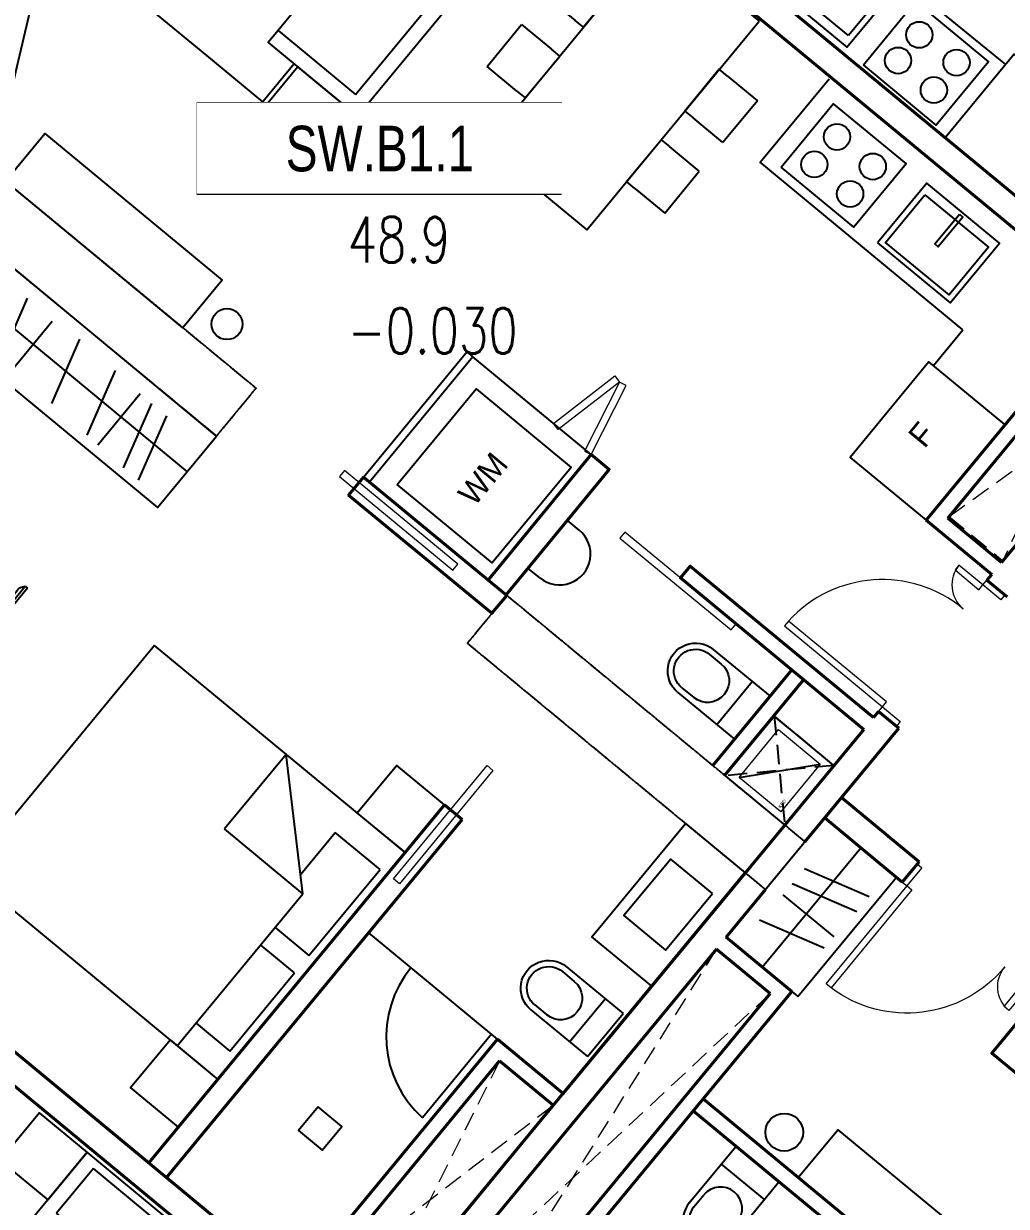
# Model space of a CAD drawing. Header units: millimetres. Extents: x -361702973 to 361248309, y -278557090 to 278849308.
# Drawn here: x 64330 to 70681, y 76358 to 83999 of the extents above; entities that cross this region are included whole.
import ezdxf
from ezdxf.enums import TextEntityAlignment as Align
from ezdxf.xclip import XClip

# ---------------------------------------------------------------- set-up
doc = ezdxf.new("R2010")
doc.units = ezdxf.units.MM
doc.header["$MEASUREMENT"] = 0
doc.header["$XCLIPFRAME"] = 0
doc.set_wipeout_variables(frame=1)
doc.linetypes.add('HIDDEN', pattern=[0.375, 0.25, -0.125])
for name, color, linetype in [('A-_ANOT----_H-_N', 8, 'Continuous'), ('A-_FURN----_E-_N', 251, 'Continuous'), ('A-ANNO-ROOM', 50, 'Continuous'), ('A-DRAIN', 251, 'Continuous'), ('A-FLOR-STRS', 1, 'Continuous'), ('A-FURNITURE', 251, 'Continuous'), ('A-GLAZ', 135, 'Continuous'), ('A-UNIT', 1, 'Continuous'), ('IFF-FURN', 51, 'Continuous'), ('MEP-M-DUCT-15', 6, 'Continuous'), ('MEP-M-DUCT-25', 7, 'Continuous'), ('SPE-MEP-General', 170, 'Continuous'), ('trục hút mùi', 21, 'Continuous'), ('TYPICAL 1 BEDROOM$0$A-_DOOR----_E-', 32, 'Continuous'), ('Xref_NT1+NT2_MBDV Cot vach_220729$0$ccu12-Thay', 7, 'Continuous')]:
    doc.layers.add(name, color=color, linetype=linetype)
doc.layers.add('A-COLUMN-OPTION 2', color=7, linetype='Continuous', true_color=0x2644ed)
for name, color, linetype, lineweight in [('KT-Chuviet', 255, 'Continuous', 15), ('KT-lomo nuoc', 3, 'HIDDEN', 5), ('KT-Net cat', 1, 'Continuous', 40), ('KT-Net cua', 87, 'Continuous', 9), ('KT-Net thay', 7, 'Continuous', 15), ('KT-Net truc', 18, 'Continuous', 15), ('SPE-MEP-HVAC', 140, 'Continuous', 0), ('SPE-MEP-M-WALL OPENING', 81, 'Continuous', 0)]:
    doc.layers.add(name, color=color, linetype=linetype, lineweight=lineweight)
doc.styles.add('220126_HDN_HBA typical plan$0$210902_YS plan 330pm ver13$0$01 Level 1$0$CENTURY GOTHIC', font='GOTHIC.TTF')
doc.styles.add('220126_HDN_HBA typical plan$0$211210_HDN_HBA_TYPICAL PLAN CORE OPT 1$0$HBA-Text', font='GOTHIC.TTF')
doc.styles.add('font unicode ccu', font='arial.ttf')
doc.styles.add('ROMANS', font='ROMANS.SHX')
doc.styles.get("Standard").update_dxf_attribs({"font": 'arial.ttf'})

# ---------------------------------------------------------------- blocks, each defined once
blk = doc.blocks.new('A$C21AF0CCA')
at = {"layer": 'A-ANNO-ROOM', "insert": (1197.56892258345, 814.6835720778872), "char_height": 600, "attachment_point": 2, "rotation": 0.10542954816276216, "style": '220126_HDN_HBA typical plan$0$211210_HDN_HBA_TYPICAL PLAN CORE OPT 1$0$HBA-Text'}
blk.add_mtext_dynamic_manual_height_columns('A2a+', width=722857412.8743668, gutter_width=9765.624999999996, heights=[0], dxfattribs=at)
blk = doc.blocks.new('*U28')
at = {"color": 0}
for points in [[(-1100, -150), (-1100, 0), (-1060, 0), (-1060, -150)], [(-40, -150), (-40, 0), (0, 0), (0, -150)], [(-1020, -150), (-1060, -150), (-1060, -350.9565185792744), (-1020, -350.9565185792744)], [(-40, -150), (-80, -150), (-80, -970), (-40, -970)]]:
    blk.add_lwpolyline(points, close=True, dxfattribs=at)
for centre, radius, start, end in [((-1060.538708044109, -150.4191404617477), 200.5381016879552, 270.1539145637665, 0.05069369801717966), ((-41.53932015914406, -152.4398411269907), 818.4643164306439, 179.8292010983319, 267.3066065333389)]:
    blk.add_arc(centre, radius, start, end, dxfattribs=at)
blk = doc.blocks.new('3423434')
at = {"layer": 'A-DRAIN'}
for p, q in [((1869962.990207528, -1791453.223359823, 0.02695818038591105), (1869962.990207536, -1789703.223358433, 0.02783203145101882)), ((1869962.990207536, -1789703.223358433, 0.02783203145101882), (1870812.990207537, -1789703.223358433, 0.02783203145101814)), ((1870812.990207534, -1791453.223359604, 0.02695818038591006), (1870812.990207537, -1789703.223358433, 0.02783203145101882)), ((1869894.007098381, -1790107.810021743, 0.02695818038591008), (1869644.007098384, -1790107.810021742, 0.02695818038591008)), ((1869644.007098384, -1790107.810021742, 0.02695818038591008), (1869644.007098383, -1790457.810021742, 0.02695818038591008)), ((1870881.973316693, -1790107.810021743, 0.02695818038591008), (1871131.97331669, -1790107.810021742, 0.02695818038591008)), ((1871131.97331669, -1790107.810021742, 0.02695818038591008), (1871131.973316691, -1790457.810021742, 0.02695818038591008)), ((1869644.007098383, -1790457.810021742, 0.02695818038591008), (1869894.007098381, -1790457.810021742, 0.02695818038591008)), ((1871131.973316691, -1790457.810021742, 0.02695818038591008), (1870881.973316693, -1790457.810021742, 0.02695818038591008)), ((1869644.007098384, -1791048.636696514, 0.02695818038591008), (1869644.007098383, -1790698.636696513, 0.02695818038591008)), ((1869644.007098383, -1790698.636696513, 0.02695818038591008), (1869894.007098381, -1790698.636696512, 0.02695818038591008)), ((1871131.97331669, -1790698.636696513, 0.02695818038591008), (1870881.973316692, -1790698.636696512, 0.02695818038591008)), ((1871131.97331669, -1791048.636696514, 0.02695818038591008), (1871131.97331669, -1790698.636696513, 0.02695818038591008)), ((1869894.007098381, -1791048.636696512, 0.02695818038591008), (1869644.007098384, -1791048.636696514, 0.02695818038591008)), ((1870881.973316693, -1791048.636696512, 0.02695818038591008), (1871131.97331669, -1791048.636696514, 0.02695818038591008))]:
    blk.add_line(p, q, dxfattribs=at)
at = {"layer": 'A-DRAIN', "elevation": 0.02695818038591006}
for points in [[(1869894.007098382, -1790107.810021743), (1869962.990207527, -1790107.810021742), (1869962.990207526, -1790457.810021742), (1869894.007098381, -1790457.810021742)], [(1870881.973316692, -1790107.810021743), (1870812.990207546, -1790107.810021742), (1870812.990207547, -1790457.810021742), (1870881.973316693, -1790457.810021742)], [(1869894.007098382, -1791048.636696512), (1869962.990207526, -1791048.636696513), (1869962.990207525, -1790698.636696513), (1869894.007098381, -1790698.636696512)], [(1870881.973316692, -1791048.636696512), (1870812.990207547, -1791048.636696513), (1870812.990207548, -1790698.636696513), (1870881.973316692, -1790698.636696512)], [(1869962.990207528, -1791453.223359823), (1870812.990207534, -1791453.223359604)], [(1869962.990207529, -1791453.223359601), (1870812.990207534, -1791453.223359604)]]:
    blk.add_lwpolyline(points, dxfattribs=at)
blk = doc.blocks.new('qweewe')
for p, q in [((-226617.649540008, -3043559.718917042, 0.0008727778800783348), (-226617.6495399146, -3043199.718917044, 0.0008727778800783348)), ((-226142.6495399146, -3043199.718917163, 0.0008727778800783348), (-226617.6495399146, -3043199.718917044, 0.0008727778800783348)), ((-226467.6495400079, -3043559.718917079, 0.0008727778800783348), (-226467.6495399145, -3043199.718917081, 0.0008727778800783348)), ((-226142.649539925, -3043239.718917165, 0.0008727778800783348), (-226242.649539925, -3043239.718917139, 0.0008727778800783348)), ((-226142.6495399976, -3043519.718917165, 0.0008727778800783348), (-226242.6495399976, -3043519.718917141, 0.0008727778800783348)), ((-226142.649540008, -3043559.718917165, 0.0008727778800783348), (-226617.649540008, -3043559.718917042, 0.0008727778800783348))]:
    blk.add_line(p, q)
for centre, radius, start, end in [((-226242.6495399613, -3043379.718917141, 0.0008727778800783348), 139.9999999999927, 89.99999998332474, 269.9999999833247), ((-226142.6495399613, -3043379.718917165, 0.0008727778800783348), 179.9999999999927, 269.9999999833247, 89.99999998332474), ((-226142.6495399613, -3043379.718917165, 0.0008727778800783348), 139.9999999999927, 269.9999999833247, 89.99999998332474)]:
    blk.add_arc(centre, radius, start, end)
blk = doc.blocks.new('BEDH-1')
for p, q in [((475, -1.054711873393899e-13), (-475, 1.054711873393899e-13)), ((-475, 1.054711873393899e-13), (-475.0000000000002, -1050)), ((-381.8394731497392, -27.72451273631296), (-381.8394731497393, -215.2726866770535)), ((-20.94842891092413, -27.72451273631304), (-381.8394731497392, -27.72451273631296)), ((-20.94842891092416, -169.6087834425271), (-20.94842891092413, -27.72451273631304)), ((379.7956140944734, -27.72451273631313), (52.11540216114371, -27.72451273631306)), ((52.11540216114371, -27.72451273631306), (52.11540216114368, -169.6087834425271)), ((379.7956140944734, -169.6087834425271), (379.7956140944734, -27.72451273631313)), ((474.9999999999998, -1050), (475, -1.054711873393899e-13)), ((-162.6479800441303, -169.608783442527), (-475.0000000000001, -498.4003835124894)), ((474.9999999999999, -169.6087834425272), (-162.6479800441303, -169.608783442527)), ((-162.6479800441303, -169.608783442527), (-162.6479800441303, -498.4003835124894)), ((-206.9290897110478, -215.2726866770535), (-381.8394731497393, -215.2726866770535)), ((-475.0000000000001, -498.4003835124894), (-162.6479800441303, -498.4003835124894)), ((-475.0000000000002, -1050), (474.9999999999998, -1050))]:
    blk.add_line(p, q)
blk = doc.blocks.new('weqwq333')
blk.add_wipeout([(789.9991194265974, -3.254973069968852e-07), (789.9999072943253, 22.459753119357448), (747.0709751061902, 22.459753119357444), (747.4999072943253, 24.95975311935699), (747.0709751061902, 27.459753119356876), (995.9999072943253, 27.45975311935689), (995.9999072943253, 37.459753119357), (930.999907294326, 37.459753119357), (930.999907294326, 57.459753119357), (1231.8664491169725, 57.459753118988104), (1249.7089296661925, 59.06439810742923), (1266.9787932754527, 63.82683536194902), (1278.4893502848695, 73.1432942404494), (1289.9999072942878, 82.4597531189515), (1289.9999072941914, 102.45975311891728), (-160.00009270580904, 102.45975311950394), (-160.00009270581904, 82.45975311947211), (-148.48953569637888, 73.14329424100924), (-136.9789786872534, 63.826835362552735), (-119.70911507775418, 59.06439810790778), (-101.86663452839275, 57.4597531194338), (198.99990729432534, 57.45975311935696), (198.99990729432534, 37.45975311935696), (133.99990729432488, 37.459753119356954), (133.99990729432488, 27.459753119356844), (382.9288394824605, 27.459753119358677), (382.9288394824605, 22.459753119357426), (339.9999072943251, 22.459753119357423), (339.9991199803412, 0.015785265669614107)]).dxf.layer = 'A-DRAIN'
at = {"layer": 'A-DRAIN'}
for p, q in [((-160.0000927059446, 102.4597531193867), (-160.0000927057117, 82.45975311938673)), ((1289.999907294055, 102.4597531189211), (-160.0000927059446, 102.4597531193867)), ((-160.0000927059446, 102.4597531193867), (-160.0000927057117, 82.45975311938673)), ((-160.0000927057117, 82.45975311938673), (1289.999907294055, 82.45975311892107)), ((-136.9789786871988, 63.8268353624735), (-160.0000927057117, 82.45975311938673)), ((1266.97879327531, 63.82683536177501), (1289.999907294055, 82.45975311892107)), ((1289.999907294055, 82.45975311892107), (1289.999907294055, 102.4597531189211)), ((1289.999907294055, 82.45975311892107), (1289.999907294055, 102.4597531189211)), ((-101.8666345283855, 57.45975311938673), (1231.866449116962, 57.45975311892107))]:
    blk.add_line(p, q, dxfattribs=at)
for points in [[(133.9999072942883, 37.4597531191539), (995.9999072942883, 37.4597531191539), (995.9999072945211, 27.45975311938673), (133.9999072945211, 27.45975311938673)], [(198.9999072942883, 57.45975311938673), (228.9999072940554, 57.45975311938673), (228.9999072942883, 37.45975311938673), (198.9999072942883, 37.4597531191539)], [(339.9999072942883, 22.4597531191539), (789.9999072942883, 22.4597531191539), (789.9991194263566, -3.254972398281097e-07), (339.9991199802607, 0.01578526548109949)], [(930.9999072942883, 57.4597531191539), (900.9999072945211, 57.4597531191539), (900.9999072942883, 37.45975311938673), (930.9999072945211, 37.4597531191539)]]:
    blk.add_lwpolyline(points, close=True, dxfattribs=at)
for centre, radius, start, end in [((-101.8666345283855, 157.4597531193867), 99.99999999999999, 249.4439547730391, 270), ((389.9999072940554, 24.9597531191539), 7.499999999999999, 160.5287793647328, 199.4712206352672), ((389.9999072940554, 24.9597531191539), 7.499999999999999, 340.5287793647328, 19.47122063526717), ((739.9999072945211, 24.9597531191539), 7.499999999999999, 160.5287793647328, 199.4712206352672), ((739.9999072945211, 24.9597531191539), 7.499999999999999, 340.5287793647328, 19.47122063526717), ((1231.866449116962, 157.4597531189211), 99.99999999999999, 270, 290.5560452225344)]:
    blk.add_arc(centre, radius, start, end, dxfattribs=at)
blk = doc.blocks.new('*U324')
at = {"layer": 'KT-lomo nuoc', "ltscale": 500}
for p, q in [((286.5388147618742, 346.9712609546762), (1503.505614586675, -1241.614069567513)), ((1790.04442934855, -894.6335115604974), (1.734723475976807e-18, -0.009297052340116354))]:
    blk.add_line(p, q, dxfattribs=at)
blk.add_lwpolyline([(286.5388147618742, 346.9712609546762), (1790.04442934855, -894.6335115604974), (1503.505614586675, -1241.614069567513), (1.734723475976807e-18, -0.009297052340116354)], close=True, dxfattribs=at)
blk = doc.blocks.new('*U325')
at = {"layer": 'KT-lomo nuoc', "ltscale": 500}
for p, q in [((286.5388147618742, 346.9712609546762), (1310.815441359839, -1082.489263930531)), ((1597.354256121714, -735.508705923516), (1.734723475976807e-18, -0.009297052340116354))]:
    blk.add_line(p, q, dxfattribs=at)
blk.add_lwpolyline([(286.5388147618742, 346.9712609546762), (1597.354256121714, -735.508705923516), (1310.815441359839, -1082.489263930531), (1.734723475976807e-18, -0.009297052340116354)], close=True, dxfattribs=at)
blk = doc.blocks.new('EEWQEQEWQE')
at = {"layer": 'A-_ANOT----_H-_N', "elevation": -1.478452713999903e-08}
blk.add_lwpolyline([(2150717.997624395, -1826763.591999734), (2150517.997624395, -1826763.591999732), (2150517.997624395, -1826963.591999733), (2150717.997624392, -1826963.591999733)], close=True, dxfattribs=at)
at = {"layer": 'A-COLUMN-OPTION 2', "linetype": 'HIDDEN', "transparency": 33554618}
blk.add_lwpolyline([(2154041.375773023, -1821398.784992293), (2153641.375773027, -1821398.784992293), (2153641.375477958, -1823498.784992292), (2154041.375477953, -1823498.784992295)], close=True, dxfattribs=at)
at = {"layer": 'A-COLUMN-OPTION 2', "linetype": 'HIDDEN', "transparency": 33554618, "elevation": 1.655659883832373e-08}
blk.add_lwpolyline([(2154041.375782397, -1825600.149225697), (2153641.3757824, -1825600.149225694), (2153641.3757824, -1828100.149225696), (2154041.375782396, -1828100.149225689)], close=True, dxfattribs=at)
at = {"layer": 'A-DRAIN'}
for p, q in [((2153341.373201196, -1821660.22217115, -0.005215814320935778), (2153341.37564096, -1823498.783034294, -0.05822234876488389)), ((2153548.629213543, -1821987.068680569, -0.1498657787379717), (2153111.735057158, -1822112.542374014, -0.1498657787379717)), ((2155914.400562955, -1822135.685388192), (2155914.400563148, -1822785.685388191)), ((2153535.650548475, -1822207.743727836, -0.1498657787379717), (2153107.41197628, -1822207.74093287, -0.1498657787379716)), ((2153559.827084166, -1822416.136734112), (2153122.932927773, -1822541.610427557)), ((2153548.629213542, -1822723.432819168, -0.1498657787379718), (2153111.735057156, -1822848.906512608, -0.1498657787379717)), ((2155914.400563148, -1822785.685388191), (2157189.400563148, -1822785.685387863)), ((2153535.650548474, -1822944.107866433, -0.1498657787379717), (2153107.411976277, -1822944.105071465, -0.1498657787379717)), ((2153535.649927223, -1823039.294495371, -0.1498657787379717), (2153098.755770831, -1823164.768188817, -0.1498657787379717)), ((2153535.649108281, -1823164.771040277, -0.1498657787379716), (2153098.754951885, -1823290.244733721, -0.1498657787379717)), ((2154265.026035154, -1825693.690635292, -0.07536081785618566), (2154264.851743985, -1825593.418900863, -0.07536081785680203)), ((2151792.573295628, -1827379.843798171, 1.660053881483132e-08), (2151792.7234661, -1826301.21823807, -0.1232705323116626)), ((2156942.005067068, -1826780.095046694, -0.02172814200431547), (2157241.365342182, -1826780.095046692, -0.08605633467851415)), ((2151792.588710846, -1827329.843757253, -0.01063420374967751), (2151093.035287879, -1827329.935462189, -0.01063420374954912))]:
    blk.add_line(p, q, dxfattribs=at)
at = {"layer": 'A-DRAIN', "extrusion": (-4.290374038464314e-11, 7.506917575683006e-07, 0.9999999999997183)}
blk.add_line((2155090.294810928, -1825442.151926782, -0.07536081785680082), (2155090.231989506, -1824449.516123737, -0.0007507287103676322), dxfattribs=at)
at = {"layer": 'A-DRAIN'}
for points in [[(2155496.515973086, -1821884.838936338), (2155496.515973088, -1820930.032208678), (2157649.895454237, -1820930.032208836), (2157649.895454239, -1821260.088936501)], [(2155814.400563088, -1822354.154675977), (2155496.515973087, -1822354.154675977), (2155496.515973086, -1821884.838936338)]]:
    blk.add_lwpolyline(points, dxfattribs=at)
for points in [[(2154041.375773023, -1821398.784992293), (2154441.375773023, -1821398.784992294), (2154441.375773023, -1822884.863526582), (2154041.375773023, -1822884.863526586)], [(2153641.375477958, -1823498.784992292), (2153641.37575843, -1821502.668993143), (2153041.372740546, -1821819.861105507), (2153041.375803956, -1823498.78107629)], [(2156564.400562955, -1822135.685388024), (2155814.400562954, -1822135.685388217), (2155814.400563179, -1822885.685388221), (2157289.400563172, -1822885.685387834), (2157289.400562954, -1822135.685387837), (2156564.400562955, -1822135.685388024)], [(2155334.400563046, -1822384.863526582), (2155334.400563175, -1822884.863526585), (2155814.400563174, -1822884.863526456), (2155814.400563046, -1822384.863526461)]]:
    blk.add_lwpolyline(points, close=True, dxfattribs=at)
for points, elevation in [([(2154143.387478699, -1824597.814567751), (2154943.387478698, -1824597.814567753), (2154943.3874787, -1825393.980247831), (2154143.387478699, -1825393.980247832)], -0.1303387026334293), ([(2157304.137040444, -1825204.429374841), (2157834.137036981, -1825204.368793436), (2157834.206762755, -1825814.368789454), (2157304.206766218, -1825814.429370857)], -0.0856174518780469), ([(2150441.37307075, -1826151.348953924), (2150041.37307075, -1826151.348953922), (2150041.37307075, -1825751.348953925), (2150441.37307075, -1825751.348953922)], -1.493546528119616e-08), ([(2152341.375782399, -1826151.350313158), (2152741.375782399, -1826151.350313158), (2152741.3757824, -1825751.350313158), (2152341.3757824, -1825751.350313159)], -1.493546528119616e-08), ([(2157323.473054062, -1825996.334719906), (2157323.542779831, -1826606.334715921), (2157823.542776564, -1826606.277563648), (2157823.473050793, -1825996.277567636)], -0.1712349363321428), ([(2157758.477509096, -1826035.284997174), (2157758.538319114, -1826567.284993699), (2157358.538321731, -1826567.33071552), (2157358.477511707, -1826035.330718992)], -0.171234936860851), ([(2157803.506199245, -1826286.279851831), (2157803.509628383, -1826316.279851639), (2157553.509630011, -1826316.308427769), (2157553.506200877, -1826286.308427971)], -0.1712349363072792), ([(2156141.997408668, -1827379.844898239), (2156941.997408665, -1827379.844898241), (2156942.006535354, -1826743.369985578), (2156142.006535355, -1826743.369985581)], 1.655659908946794e-08), ([(2152691.567477744, -1827929.844196816), (2152690.754005741, -1827429.844748261), (2153640.562302882, -1827429.844798224), (2153641.375774886, -1827929.844246775)], 1.655659881810431e-08), ([(2153402.687508947, -1827851.874827491), (2153403.162034283, -1827501.87514905), (2152928.162470936, -1827501.231150386), (2152927.687945604, -1827851.230828821)], 9.559745229531324e-07)]:
    blk.add_lwpolyline(points, close=True, dxfattribs=dict(at, elevation=elevation))
for points, elevation in [([(2157241.386526988, -1826780.095046692), (2157241.375482632, -1825080.467042564), (2157941.375482632, -1825080.467042563)], -0.08561745028368639), ([(2154665.024773211, -1825692.723383341), (2154664.850954797, -1825592.723626875)], -0.07536081785556939)]:
    blk.add_lwpolyline(points, dxfattribs=dict(at, elevation=elevation))
for centre, radius in [((2154241.375773026, -1823089.855162336), 100), ((2157454.154756665, -1825359.412228148, -2.94588480739429e-06), 85.00000000000003), ((2157684.154755166, -1825359.385938103, -2.94617029582293e-06), 85.00000000000003), ((2157454.189048033, -1825659.412226188, -2.945512473744972e-06), 85.00000000000003), ((2157684.18904653, -1825659.385936144, -2.945797962173619e-06), 85.00000000000003)]:
    blk.add_circle(centre, radius, dxfattribs=at)
for centre, radius, start, end in [((2154465.025075345, -1825693.071020503, -0.07536081785618562), 200, 180.0219103936176, 0.09959071826763516), ((2151792.591988118, -1827354.843757036, -0.01063420368761836), 700.0000000000008, 90.00751094027243, 177.9607978027903)]:
    blk.add_arc(centre, radius, start, end, dxfattribs=at)
at = {"layer": 'A-FURNITURE', "extrusion": (-4.290374038527842e-11, 7.506917575683004e-07, 0.9999999999997182)}
blk.add_line((2154041.375783683, -1827326.423576429, -6.973141551509953), (2154842.989443049, -1827326.423581665, 3.593608077778754e-08), dxfattribs=at)
at = {"layer": 'KT-Net cat'}
for p, q in [((2157956.125768435, -1819457.601133068, 1.52785698232679e-08), (2157956.116777371, -1827379.845357071, 1.527856931312368e-08)), ((2149741.375709262, -1826150.932641408, 1.66005387340447e-08), (2149741.375722187, -1823719.172862775, 1.660053889063738e-08)), ((2149741.375708465, -1826150.932641408, -1.493546528119616e-08), (2152741.375782399, -1826151.350313158, -1.493546528119615e-08)), ((2152741.375782399, -1826151.350313158, -1.493546528119615e-08), (2152741.3757824, -1826301.35031316, -1.493546528119617e-08)), ((2149741.375699806, -1827929.843279376, 1.660053861949197e-08), (2149741.375708465, -1826300.932641407, 1.660053872438853e-08)), ((2152741.3757824, -1826301.35031316, -1.493546528119617e-08), (2149741.375708465, -1826300.932641407, -1.493546528119616e-08)), ((2149741.375838914, -1827379.843279377, 1.660053865491149e-08), (2151792.573295628, -1827379.843798171, 1.660053881483132e-08)), ((2151792.573295628, -1827379.843798171, 1.660053881483132e-08), (2151792.573156518, -1827929.84953869, 1.660053877941855e-08)), ((2154041.375782397, -1827326.423576429, -6.973141562701244), (2154842.989443044, -1827326.423581665, 3.593607914148929e-08)), ((2156141.997408668, -1827379.844898239, 1.660053915393588e-08), (2156141.99726956, -1827929.844898239, 1.660053911851634e-08)), ((2156141.997408668, -1827379.844898239, 1.660053915393588e-08), (2157956.116777371, -1827379.845357071, 1.660053929537682e-08)), ((2154041.375781743, -1827426.423576429, -6.973141562701244), (2154842.98944239, -1827426.423581665, 3.593607913504989e-08)), ((2149741.375813622, -1827479.843279377, 1.660053864847404e-08), (2151692.573270334, -1827479.843772878, 1.660053880059439e-08)), ((2151692.573270334, -1827479.843772878, 1.660053880059439e-08), (2151692.573156519, -1827929.849513398, 1.660053877161909e-08)), ((2156241.997383375, -1827479.844923531, 1.660053915529113e-08), (2156241.99726956, -1827929.844923531, 1.660053912631582e-08)), ((2156241.997383375, -1827479.844923531, 1.660053915529113e-08), (2157956.116663879, -1827479.84535707, 1.660053928893259e-08)), ((2149741.375699806, -1827929.843279376, 1.660053861949197e-08), (2151692.57315652, -1827929.843772879, 1.660053877161908e-08)), ((2151792.57315652, -1827929.843798171, 1.660053877941855e-08), (2154842.989443042, -1827929.844569691, 1.660053901724509e-08)), ((2154942.98929198, -1827929.844594983, 1.660053902503779e-08), (2154992.989290969, -1827929.844607629, 1.660053902893413e-08)), ((2154992.989290969, -1827929.844607629, 1.660053902893413e-08), (2154992.97847887, -1828099.950830386, 1.25499959151908e-08)), ((2156092.98929097, -1827929.844885844, 1.66005391147013e-08), (2156092.978474443, -1828100.020747343, 7.86779265553956e-09)), ((2156092.98929097, -1827929.844885844, 1.66005391147013e-08), (2156141.99726956, -1827929.844898239, 1.660053911851634e-08)), ((2156241.99726956, -1827929.844923531, 1.660053912631582e-08), (2157956.116153168, -1827929.84535707, 1.666628604497413e-08)), ((2154992.97847887, -1828099.950830386, 1.25499959151908e-08), (2154041.375768254, -1828099.890345688, 1.660053894379717e-08))]:
    blk.add_line(p, q, dxfattribs=at)
at = {"layer": 'KT-Net cat', "elevation": 1.655659899930866e-08}
blk.add_lwpolyline([(2154040.048755604, -1824399.467109241), (2153890.048755523, -1824399.464251628), (2153891.375782317, -1825600.146368078), (2154041.375782397, -1825600.149225697)], close=True, dxfattribs=at)
at = {"layer": 'KT-Net cat', "extrusion": (0, 0, -1)}
for points, elevation in [([(-2154038.788087633, -1825593.979945699), (-2155090.642447944, -1825592.151624652), (-2155090.294810928, -1825442.151926782), (-2154038.440450621, -1825443.980247832)], 0.0753608178568019), ([(-2154842.989443042, -1827929.844569691), (-2154842.989443044, -1826393.69521466), (-2154942.98929198, -1826393.521396154), (-2154942.98929198, -1827929.844594983)], -3.593607914148929e-08)]:
    blk.add_lwpolyline(points, dxfattribs=dict(at, elevation=elevation))
at = {"layer": 'KT-Net cua'}
for points, elevation in [([(2153945.596036163, -1825228.566544292), (2153995.596036164, -1825228.566544291), (2153995.596036162, -1824278.566544285), (2153945.596036162, -1824278.566544286)], -0.01005441728177935), ([(2154793.755986623, -1826860.034578567), (2154843.755911087, -1826859.947669313), (2154842.222975, -1825927.442760004), (2154792.223050532, -1825927.529669263)], 3.593607914148251e-08), ([(2152162.94271604, -1826251.350313158), (2152162.942716037, -1826201.350313156), (2153112.942716045, -1826201.350313155), (2153112.942716043, -1826251.350313158)], -1.493546528119616e-08)]:
    blk.add_lwpolyline(points, close=True, dxfattribs=dict(at, elevation=elevation))
at = {"layer": 'KT-Net cua', "extrusion": (-4.290374038464314e-11, 7.506917575683006e-07, 0.9999999999997183), "elevation": -1.445797656660423}
for points in [[(2155578.726893389, -1825234.809406392), (2155567.82905446, -1825283.607327524), (2155079.378852746, -1825173.915235326), (2155090.276691682, -1825125.117314195)], [(2155578.73247114, -1825332.404002666), (2155567.82905446, -1825283.607327524), (2155079.391394247, -1825393.355251075), (2155090.294810929, -1825442.151926217)]]:
    blk.add_lwpolyline(points, close=True, dxfattribs=at)
at = {"layer": 'TYPICAL 1 BEDROOM$0$A-_DOOR----_E-', "extrusion": (7.506488538279158e-07, 7.50734661307781e-07, 0.9999999999994365), "elevation": 0.247287794267994}
blk.add_lwpolyline([(2154040.048755002, -1824449.467109943), (2154040.048755002, -1824399.467109935), (2155090.235221372, -1824399.516124584), (2155090.235221369, -1824449.516124586)], close=True, dxfattribs=at)
at = {"layer": 'A-FURNITURE', "rotation": 270}
blk.add_blockref('3423434', (3947644.593425609, 46318.12554005254, -0.02783203157513679), dxfattribs=at)
at = {"layer": 'A-FURNITURE', "xscale": 2.000000000000008, "yscale": 2.000000000000008, "zscale": 2.000000000000008, "rotation": 180.0003884753696}
blk.add_blockref('BEDH-1', (2151391.375782894, -1826151.356754324, -1.493546528119616e-08), dxfattribs=at)
at = {"layer": 'A-FURNITURE'}
for p, xscale, rotation in [((5197424.039126123, -1595419.348312099, -0.001303066083647497), -0.9999999999999997, 270.0995909827211), ((5195639.989064785, -1601334.303281378, 0.04385997043025282), -1.000000000000001, 269.9990237989078)]:
    blk.add_blockref('qweewe', p, dxfattribs=dict(at, xscale=xscale, rotation=rotation))
at = {"layer": 'IFF-FURN', "xscale": -0.9449999999999971, "yscale": 0.9449999999999971, "zscale": 0.9450000000000002, "rotation": 180.0127322068854}
blk.add_blockref('weqwq333', (2150886.123640595, -1823085.7317175), dxfattribs=at)
at = {"layer": 'KT-lomo nuoc', "linetype": 'HIDDEN', "xscale": -0.9999999999999999, "rotation": 320.4521013224544}
for name, p in [('*U324', (2151691.287697719, -1827929.525678411)), ('*U325', (2157956.116153168, -1827929.84535707, 1.666628604497413e-08))]:
    blk.add_blockref(name, p, dxfattribs=at)
at = {"layer": 'KT-Net cua', "rotation": 179.9999999999998}
blk.add_blockref('*U28', (2154992.989283457, -1828079.844607628, 1.660057004100585e-08), dxfattribs=at)
at = {"layer": 'A-DRAIN', "char_height": 150, "width": 310.8634934604634, "attachment_point": 6, "style": '220126_HDN_HBA typical plan$0$210902_YS plan 330pm ver13$0$01 Level 1$0$CENTURY GOTHIC'}
for s, insert in [('WM', (2154702.276928264, -1825001.726677799, -0.08883306734944026)), ('F', (2156610.474849083, -1827005.240449664, 0.1269280912020526))]:
    blk.add_mtext(s, dxfattribs=dict(at, insert=insert))
at = {"layer": 'A-GLAZ'}
for points in [[(2159434.622807984, -1818632.002951168, 0.04860177569147663), (2148632.312389636, -1824181.571741635, 0.0197340581836369), (2148391.745191189, -1824343.434509244, 0.001147347781733082)], [(2159434.622807987, -1818739.588816064, 0.04844284070302934), (2148686.41909974, -1824265.669684074, 0.001413901070745157), (2148396.962371795, -1824452.649634288, 0.001413901070745157)], [(2159434.622807985, -1818847.20183405, 0.0482833586568375), (2148740.525809843, -1824349.767626508, 0.001681507526540475), (2148396.962371795, -1824571.959113656, 0.001681507526540475)]]:
    blk.add_lwpolyline(points, format="xyb", dxfattribs=at)
at = {"layer": 'Defpoints', "linetype": 'HIDDEN', "ltscale": 1000}
blk.add_lwpolyline([(2159434.622807987, -1817987.049643955, 0.04912338174699269), (2148396.962371794, -1823619.642674755, 0.04912338174699269)], format="xyb", dxfattribs=at)
blk = doc.blocks.new('queen')
at = {"layer": 'A-_FURN----_E-_N', "color": 8, "ltscale": 5}
for p, q in [((103708.7220491096, -43779.56716111233, 0.08430394160656397), (103708.7349314408, -42179.5671611561, 0.08430394160656397)), ((103708.7349314408, -42179.5671611561, 0.08430394160656397), (105708.7349313924, -42179.58139952202, 0.08430394160656397)), ((105369.5173645152, -42179.57909956784, 0.08430394160656397), (105369.5087177863, -43154.87505962676, 0.08430394160656397)), ((105708.7349313924, -42179.58139952202, 0.08430394160656397), (105708.7220490614, -43779.58139947825, 0.08430394160656397)), ((105653.2742868792, -42278.08792949957, 0.08430394160656397), (105369.5164911309, -42278.09128250298, 0.08430394160656397)), ((105653.2791806876, -42916.0818454111, 0.08430394160656397), (105653.2742868792, -42278.08792949957, 0.08430394160656397)), ((105369.5106392817, -42916.08376941108, 0.08430394160656397), (105653.2791806876, -42916.0818454111, 0.08430394160656397)), ((105369.5106392817, -43043.07902958919, 0.08430394160656397), (105653.2791806876, -43043.08095358917, 0.08430394160656397)), ((105653.2791806876, -43043.08095358917, 0.08430394160656397), (105653.2742868792, -43681.07486950071, 0.08430394160656397)), ((104711.9212820593, -43779.57464099536, 0.08430394160656397), (104711.9255176615, -43154.87060109805, 0.08430394160656397)), ((105369.5087177863, -43154.87505962676, 0.08430394160656397), (104711.9212820593, -43779.57464099536, 0.08430394160656397)), ((105369.5087177863, -43154.87505962676, 0.08430394160656397), (104711.9255176615, -43154.87060109805, 0.08430394160656397)), ((105278.1783354485, -43241.63774472778, 0.08430394160656397), (105278.1779390064, -43681.07232628227, 0.08430394160656397)), ((105653.2742868792, -43681.07486950071, 0.08430394160656397), (105278.1779390064, -43681.07232628227, 0.08430394160656397)), ((105708.7220490614, -43779.58139947825, 0.08430394160656397), (103708.7220491096, -43779.56716111233, 0.08430394160656397))]:
    blk.add_line(p, q, dxfattribs=at)
at = {"layer": 'A-_FURN----_E-_N', "color": 8, "ltscale": 5, "elevation": 0.08430394160656397}
for points in [[(105308.7349313924, -41779.58139952202), (105708.7349313924, -41779.58139952202), (105708.7349313924, -42179.58139952202), (105308.7349313924, -42179.58139952202)], [(105308.7349313924, -43779.58004353079), (105708.7349313924, -43779.58004353079), (105708.7349313924, -44179.58004353079), (105308.7349313924, -44179.58004353079)]]:
    blk.add_lwpolyline(points, close=True, dxfattribs=at)
blk = doc.blocks.new('*U323')
at = {"layer": 'KT-lomo nuoc', "ltscale": 500}
for p, q in [((286.5388147618742, 346.9712609546762), (2675.497590514281, -2209.452710503507)), ((2962.036405276156, -1862.472152496492), (1.734723475976807e-18, -0.009297052340116354))]:
    blk.add_line(p, q, dxfattribs=at)
blk.add_lwpolyline([(286.5388147618742, 346.9712609546762), (2962.036405276156, -1862.472152496492), (2675.497590514281, -2209.452710503507), (1.734723475976807e-18, -0.009297052340116354)], close=True, dxfattribs=at)
blk = doc.blocks.new('Condo-2BR corner 2')
at = {"layer": 'A-COLUMN-OPTION 2', "linetype": 'HIDDEN', "transparency": 33554618, "elevation": 1.655654818526215e-08}
blk.add_lwpolyline([(-4201.36423340076, -9.378487447975203e-06), (-4201.364233398839, 399.9999906215126), (-6701.364233398897, 399.9999906233752), (-6701.364233397035, -9.376522939419374e-06)], close=True, dxfattribs=at)
at = {"layer": 'A-COLUMN-OPTION 2', "linetype": 'HIDDEN', "transparency": 33554618}
blk.add_lwpolyline([(-2.91038304567337e-11, -2.546585164964199e-11), (-1.891748979687691e-09, 399.999999994372), (-2100.00000000195, 400.0002950634043), (-2100.000000000087, 0.0002950690868601669)], close=True, dxfattribs=at)
at = {"layer": 'A-DRAIN'}
for p, q in [((-7003.137621435191, 800.0769865405782, -0.02939108260033813), (-7003.078162560327, -199.9518695828265, -0.05822236425611468)), ((-6795.869661565957, 575.4103919192457, -0.1498657937756705), (-7232.756523406337, 449.9113019573888, -0.1498657931018126)), ((-6808.835498735396, 354.7345905751026, -0.1498657939899868), (-7237.074070373637, 354.712491964925, -0.1498657931966317)), ((-6808.830586772499, 259.5479617603014, -0.1498657940928006), (-7245.717448620155, 134.0488718021406, -0.1498657934189428)), ((-6808.824111742986, 134.0714170225074, -0.1498657942283318), (-7245.710973594425, 8.57232705691058, -0.1498657935544739))]:
    blk.add_line(p, q, dxfattribs=at)
at = {"layer": 'A-DRAIN', "elevation": -1.154599566703729e-05}
blk.add_lwpolyline([(-7302.915409525362, 800.0590134235936), (-7302.877267232485, -200.0208364614773), (-6701.350372429442, -199.9848756879328), (-6701.388232864236, 799.9612255593129)], close=True, dxfattribs=at)
at = {"layer": 'A-FURNITURE', "ltscale": 5, "elevation": -1.153886529123538e-05}
blk.add_lwpolyline([(-8048.447211802093, 1700.3523708842), (-8048.423192836461, 1299.734467111444), (-9156.538779951661, 1299.746226999876), (-9156.562798913656, 1700.364130770733)], close=True, dxfattribs=at)
at = {"layer": 'A-FURNITURE', "ltscale": 5}
blk.add_circle((-7792.637511702458, 1532.145579712433, -1.044842047490067e-09), 121.6887198863556, dxfattribs=at)
at = {"layer": 'KT-Net cat'}
for p, q in [((-2425.92285372896, 4470.000050905928, -1.493545087372138e-08), (-6701.350333635899, 4470.000074177853, -1.493545114784835e-08)), ((-7251.34239452632, 800.1723043622151, -3.689774948103485e-09), (-7249.954619713681, 4412.528588895762)), ((-7151.304020731739, 900.1339158365045), (-7149.970914565929, 4369.999769383667)), ((-6701.302722577791, 899.9612001050518), (-6699.970881421905, 4369.999766991921)), ((-6529.997750006238, 4300.000073207604), (-6531.494552537595, 400.1770337362796)), ((-6529.997750006238, 4300.000073207604), (-2320.387870481325, 4300.000050833409, -1.493545085248457e-08)), ((-7250.934980600228, 1800.38771352125, -1.425334645432642e-08), (-9056.56878913645, 1800.279457119923, -3.311087751919591e-07)), ((-7250.995550085761, 1700.387709711915, -1.425326267021152e-08), (-9156.577640011994, 1700.273460935776, -1.188808870948902e-08)), ((-6701.302722577791, 899.9612001050518), (-7151.304020731739, 900.1339158365045)), ((-6701.388232864236, 799.9612255593129, 1.660212475643478e-08), (-7251.34239452632, 800.1723043621787, -3.689774948103485e-09)), ((-6701.364253271575, 399.999990623397, 1.660048825952078e-08), (-6701.388232864178, 799.9612255593711, 1.660030829012555e-08)), ((-6701.350372429792, -200.0083369078529), (-7351.368694632518, -199.9965254801391)), ((-7351.368694632518, -199.9965254801391), (-7351.358502292278, -369.9969515186058))]:
    blk.add_line(p, q, dxfattribs=at)
for points, elevation in [([(-8501.364204146172, -199.9756290093319), (-8501.373716370523, 285.1521434799834), (-17401.34717227634, 284.9999906503108), (-17401.34897449086, 114.9999905889672), (-8671.371177292109, 115.3875224804324), (-8671.36460769907, -369.9738304328312), (-8451.358503447525, -369.9776840362501)], 1.655654810141796e-08), ([(-7351.358502292278, -369.9969515186058), (-6701.121550537966, -370.0083508946154), (-6701.121547506162, -200.0083508109201)], 1.655654820087141e-08)]:
    blk.add_lwpolyline(points, dxfattribs=dict(at, elevation=elevation))
at = {"layer": 'A-FURNITURE', "xscale": -1.000000000000002, "rotation": 90}
blk.add_blockref('queen', (-48180.93353182457, 110208.7378531824, -0.08430395654201485), dxfattribs=at)
at = {"layer": 'A-FURNITURE', "ltscale": 5, "rotation": 90.00678390549322}
blk.add_blockref('qweewe', (-3051196.498987625, 228057.6681737603, -0.0008727776392436135), dxfattribs=at)
at = {"layer": 'KT-lomo nuoc', "linetype": 'HIDDEN', "xscale": -0.9999999999999997, "rotation": 230.4522618949226}
blk.add_blockref('*U323', (-7151.304020731739, 900.1339158365045), dxfattribs=at)
at = {"layer": 'KT-Net cua', "xscale": -0.9999999999999992, "rotation": 179.9999999999998}
blk.add_blockref('*U28', (-7351.364199428557, -349.9730863234545), dxfattribs=at)
blk = doc.blocks.new('Studio 3')
at = {"layer": 'KT-Net cat'}
blk.add_line((604.6428063772619, 732.5903344614198, -4.846186285932888e-09), (63.46835445234319, 77.28657456714427, -4.846186352197969e-09), dxfattribs=at)
blk = doc.blocks.new('*U99')
at = {"color": 0}
blk.add_lwpolyline([(-2.91038304567337e-11, 0), (399.9999999999709, -9.701276818911232e-12), (399.9999999999709, 349.9999999999903), (-2.91038304567337e-11, 350)], close=True, dxfattribs=at)
at = {"layer": 'MEP-M-DUCT-15'}
for points in [[(50, 50), (50, 299.9999999999709), (149.9999999999709, 200), (50, 50)], [(349.9999999999709, 299.9999999999612), (50, 299.9999999999709), (149.9999999999709, 200), (349.9999999999709, 299.9999999999612)]]:
    blk.add_solid(points, dxfattribs=at)
at = {"layer": 'MEP-M-DUCT-25'}
blk.add_line((-2.91038304567337e-11, -2.91038304567337e-11), (399.9999999999709, 349.9999999999612), dxfattribs=at)
blk = doc.blocks.new('A$C3AE13516')
at = {"layer": 'SPE-MEP-General'}
blk.add_lwpolyline([(1.164153218269348e-10, -499.9999999996919), (500.0000000001164, -499.9999999999097), (499.9999999998836, -2.551132638473064e-10), (0, 6.45741238258779e-11)], close=True, dxfattribs=at)
at = {"layer": 'SPE-MEP-M-WALL OPENING', "color": 1, "extrusion": (-1.429368098491632e-21, 0, -1), "zscale": -1, "rotation": 180.0104958576382}
blk.add_blockref('*U99', (-49.99989876055042, -76.76334756255255), dxfattribs=at)
at = {"layer": 'SPE-MEP-M-WALL OPENING', "color": 1, "insert": (64.64127082942287, -410.7896422147874, 1.163083540589582e-07), "char_height": 21.77335910446063, "attachment_point": 7, "rotation": 359.9790082847188}
blk.add_mtext_dynamic_manual_height_columns('KED', width=18.10155403055251, gutter_width=108866.7955223031, heights=[0], dxfattribs=at)
blk = doc.blocks.new('shaft-1')
at = {"layer": 'SPE-MEP-HVAC', "color": 1, "extrusion": (4.665174019558169e-07, -7.507528270163426e-07, 0.9999999999996095), "rotation": 359.9925874577095}
blk.add_blockref('A$C3AE13516', (-130002.0999778915, 15978.35744995989, -0.06064923394400751), dxfattribs=at)
blk = doc.blocks.new('Studio -H3')
at = {"layer": 'A-FURNITURE'}
blk.add_line((2357.780784238916, -6635.784708334308), (3797.190894028347, -7808.399265247164, -0.1166591747125194), dxfattribs=at)
at = {"layer": 'A-FURNITURE', "ltscale": 5}
for points, elevation in [([(3089.823057312693, -7310.195468064048), (2619.481689458888, -6921.764009907609), (2301.095248347323, -7307.289721263107), (2771.436616204854, -7695.721179421875)], -0.07512337855446069), ([(2782.755848059605, -7620.768694536644), (2372.556491177704, -7282.005521193612), (2627.265644068073, -6973.58495210926), (3037.465000949975, -7312.348125452176)], -0.07512337855446069), ([(2878.26808732393, -7811.000286861905), (3215.757714901294, -7402.343032823876), (3686.0990827551, -7790.774490980315), (3348.609455177735, -8199.431745018344)], -0.07512337855446066)]:
    blk.add_lwpolyline(points, close=True, dxfattribs=dict(at, elevation=elevation))
at = {"layer": 'A-FURNITURE', "elevation": -4.890125866177075e-09}
blk.add_lwpolyline([(3946.06999992457, -8727.397079525806), (4391.811017480388, -8187.661083628132), (3852.075021582365, -7741.920066071616), (3406.334004028409, -8281.656061971618)], close=True, dxfattribs=at)
at = {"layer": 'A-FURNITURE', "ltscale": 5}
for centre in [(3239.754753088753, -7616.700542976381, -0.07535156555729507), (3102.691725552082, -7782.656565081328, -0.000228187002834375), (3480.464915273711, -7796.346602522535, -0.000228187002834375), (3334.007152363658, -7973.688429747242, -0.000228187002834375)]:
    blk.add_circle(centre, 84.99999999999996, dxfattribs=at)
at = {"layer": 'KT-Net cat'}
blk.add_line((4970.485922314168, -9573.892321721418, -4.846185891398493e-09), (-1620.836646994052, -4126.012826899474, -4.84618534051537e-09), dxfattribs=at)
blk = doc.blocks.new('TAG CAO DO SAN')
at = {"layer": 'KT-Net thay', "flags": 128}
blk.add_lwpolyline([(1526701.778855525, -266095.2298759429), (1526701.778855525, -266566.6584041911), (1527644.63591202, -266566.6584041911), (1527644.63591202, -266095.2298759429)], close=True, dxfattribs=at)
blk.add_wipeout([(1526701.778855525, -266095.2298759429), (1527644.6359120198, -266095.2298759429), (1527644.6359120198, -266566.65840419114), (1526701.778855525, -266566.65840419114)]).dxf.layer = 'KT-Net thay'
for points in [[(1526701.778855525, -266330.9441400666), (1527644.63591202, -266330.9441400666)], [(1526701.778855525, -266566.6584041911), (1527644.63591202, -266566.6584041911)]]:
    blk.add_lwpolyline(points, dxfattribs=at)
at = {"layer": 'KT-Chuviet', "color": 31, "style": 'ROMANS', "width": 0.75}
blk.add_text('DTTT:', height=117.8571320618522, dxfattribs=at).set_placement((1526748.92170835, -266507.8139601254))
at = {"layer": 'KT-Chuviet', "color": 31, "style": 'font unicode ccu', "width": 0.75}
blk.add_attdef('TÊNPHÒNG', text='', height=117.85713, dxfattribs=at).set_placement((1527175.308820772, -266213.4467624734), align=Align.MIDDLE_CENTER)
at = {"layer": 'KT-Chuviet', "color": 31, "ltscale": 15, "style": 'ROMANS', "width": 0.75, "flags": 8}
blk.add_attdef('CAO-DO', (1527091.943339912, -266507.7298381611), '', height=117.8571320618522, dxfattribs=at)
blk = doc.blocks.new('*U316')
at = {"linetype": 'HIDDEN', "ltscale": 500}
for p, q in [((457.5770547549502, 201.5520750619685), (201.5520750619685, -457.5770547549503)), ((659.1291298169194, -256.0249796929818), (0, 0))]:
    blk.add_line(p, q, dxfattribs=at)
blk.add_lwpolyline([(457.5770547549502, 201.5520750619685), (659.1291298169194, -256.0249796929818), (201.5520750619685, -457.5770547549503), (0, 0)], close=True, dxfattribs=at)
blk = doc.blocks.new('A$Cc3a6237a')
at = {"layer": 'trục hút mùi', "linetype": 'HIDDEN', "ltscale": 1000, "xscale": -1, "rotation": 254.2212213649985}
blk.add_blockref('*U316', (-53021.27612995186, -32212.67791313487, -9.379901319533636e-08), dxfattribs=at)

msp = doc.modelspace()

# ---------------------------------------------------------------- block references
at = {"layer": 'A-ANNO-ROOM'}
for p in [(-193366.6029767873, 192837.9996409905, 5.460855537377236e-05), (-194725.1126339572, 187914.7636662904, 5.460855537377236e-05), (-204628.500881133, 156603.4286092457, 5.461079910308954e-05), (-263479.6090599558, 50485.12915140932, 5.460850030168077e-05), (-269121.1781233152, 49296.5544193383, 5.460850030168077e-05), (-249390.2929153891, 45734.43883928895, 5.460850030168077e-05), (-231828.0778406897, 44407.82273046864, 5.460832008522107e-05), (-260545.3674363113, 42210.52099001262, 5.460850030168077e-05), (-266005.9544405445, 40714.37009385967, 5.460850030168077e-05), (-231175.8712175231, 40645.45605562796, 5.460850030168077e-05), (-228303.7210763374, 35687.765146195, 5.460832008522128e-05)]:
    msp.add_blockref('A$C21AF0CCA', p, dxfattribs=at)

# ---------------------------------------------------------------- next in the draw order: block references
at = {"layer": 'A-UNIT', "rotation": 50.44555215313573}
msp.add_blockref('EEWQEQEWQE', (-2711839.185259914, -417940.927135712, -1.655654861698082e-08), dxfattribs=at)

# ---------------------------------------------------------------- next in the draw order: block references
at = {"layer": 'A-UNIT', "rotation": 140.4453915806675}
msp.add_blockref('Condo-2BR corner 2', (64212.98696601002, 82980.42855374917, -1.655654861679108e-08), dxfattribs=at)

# ---------------------------------------------------------------- next in the draw order: block references
at = {"layer": 'A-UNIT'}
msp.add_blockref('Studio 3', (70576.94645281909, 77335.22512152733, 4.890126465464635e-09), dxfattribs=at)

# ---------------------------------------------------------------- next in the draw order: block references
msp.add_blockref('Studio 3', (70576.94645281909, 77335.22512152733, 4.890126465464635e-09), dxfattribs=at)

# ---------------------------------------------------------------- next in the draw order: block references
at = {"layer": 'A-FLOR-STRS', "extrusion": (-5.788255105649882e-07, 4.780158418305737e-07, 0.9999999999997182), "rotation": 50.4488267371896}
msp.add_blockref('shaft-1', (163964.3395162616, 169204.2248880403, -0.01402442588962351), dxfattribs=at)

# ---------------------------------------------------------------- next in the draw order: block references
at = {"layer": 'A-UNIT'}
msp.add_blockref('Studio -H3', (66878.39681736035, 91543.39949106995, 4.890125028740903e-09), dxfattribs=at)

# ---------------------------------------------------------------- next in the draw order: linework, layer by layer
at = {"layer": 'Xref_NT1+NT2_MBDV Cot vach_220729$0$ccu12-Thay', "linetype": 'HIDDEN', "ltscale": 25, "elevation": 1.943722384583377e-10}
for points in [[(120189.990729606, 108017.0013130327, 0.3132591154309429), (118274.5996076904, 115112.4350044505), (103318.7776345496, 127439.8858590151, 0.256737403510089), (97844.92682923599, 128022.2770616178, 0.02539334813607582), (96792.80967158818, 127498.8352195597, 0.08893785001946987), (93638.21288795515, 124896.1974111451), (91452.17719318965, 122243.7698049786), (66004.65407467027, 91438.22310620351, 0.07250165753732432), (65070.92900754506, 89493.59092557787, 0.05029248862881457), (62313.82173545545, 77111.40715195413, 0.02229968031555803), (61902.19409936671, 71632.78029949992, 0.4964024037260203), (68413.55781223737, 67387.0761307313), (77056.47704751164, 70671.72712499184, 0.08126423040099434), (80969.75306854634, 73116.64617426318), (87550.72260074699, 81085.48886832513), (89715.7308659985, 83707.07983797113), (101685.0558958409, 98205.99962347196, -0.414213562311431), (102246.6440987693, 98259.49084093436), (110422.473858838, 91507.58362035768, 0.4147015980056886), (114087.0427009479, 91860.2189757147), (118794.2394506115, 97560.12056884702)], [(119625.0397257399, 108219.0665580173, 0.3131129883914917), (117890.4550361622, 114651.5189519446), (102956.3736442212, 126961.0499658765, 0.2552902167641262), (98080.5991422679, 127470.4814320301, 0.02529446253454516), (97086.98851580692, 126975.9023293968, 0.08884098819325376), (94098.46831763124, 124511.2509851736), (91914.97479422904, 121861.9079240216), (66486.3747677894, 91079.26860975038, 0.07162818219334227), (65642.15015181563, 89309.9263251691, 0.05031291028700317), (62909.60740785186, 77040.41819107183, 0.02217052075560431), (62502.88299417369, 71646.04044348915, 0.4938342429268142), (68206.04483029364, 67950.08121783717), (76833.94878381772, 71229.02581142599, 0.08020953983811836), (80538.05845992641, 73536.17035208736), (87088.08890023596, 81467.54915041616), (89253.09716548749, 84089.14012006216), (101222.3528315041, 98587.97589793586, -0.4142135623114227), (102628.7043807274, 98722.12454155518), (110804.5341408202, 91970.21732095862, 0.4147700055942877), (113624.0699887031, 92241.86875159078), (118331.6059086621, 97942.18104293896)]]:
    msp.add_lwpolyline(points, format="xyb", dxfattribs=at)

# ---------------------------------------------------------------- next in the draw order: block references
at = {"layer": 'KT-Net cat'}
msp.add_blockref('A$Cc3a6237a', (122269.729586595, 111034.1205544606), dxfattribs=at)

# ---------------------------------------------------------------- next in the draw order: block references
at = {"layer": 'KT-Net truc'}
ref = msp.add_blockref('TAG CAO DO SAN', (-3751305.782406443, 748725.4792077141, -8.873892993542157e-05), dxfattribs=dict(at, xscale=2.5, yscale=2.5, zscale=2.5))
XClip(ref).set_block_clipping_path([(1526674.1636322693, -266330.944140067), (1527644.6359120195, -266095.2298759429)])
ref.add_attrib('CAO-DO', '48.9', (66424.07594333652, 82456.15461231145, -8.873892993542157e-05), dxfattribs={"layer": 'KT-Chuviet', "color": 31, "ltscale": 15, "height": 294.6428301546305, "style": 'ROMANS', "width": 0.7500000000000001})
ref.add_attrib('CAO-DO', '-0.030', (66424.07594333652, 81866.8689520022, -8.873892993542157e-05), dxfattribs={"layer": 'KT-Chuviet', "color": 31, "ltscale": 15, "height": 294.6428301546305, "style": 'ROMANS', "width": 0.7500000000000001})
ref.add_attrib('TÊNPHÒNG', 'SW.B1.1', dxfattribs={"layer": 'KT-Chuviet', "color": 31, "height": 294.642825, "style": 'font unicode ccu', "width": 0.7500000000000001}).set_placement((66632.48964548767, 83191.86230153055, -8.873892993542157e-05), align=Align.MIDDLE_CENTER)

doc.saveas('drawing.dxf')
